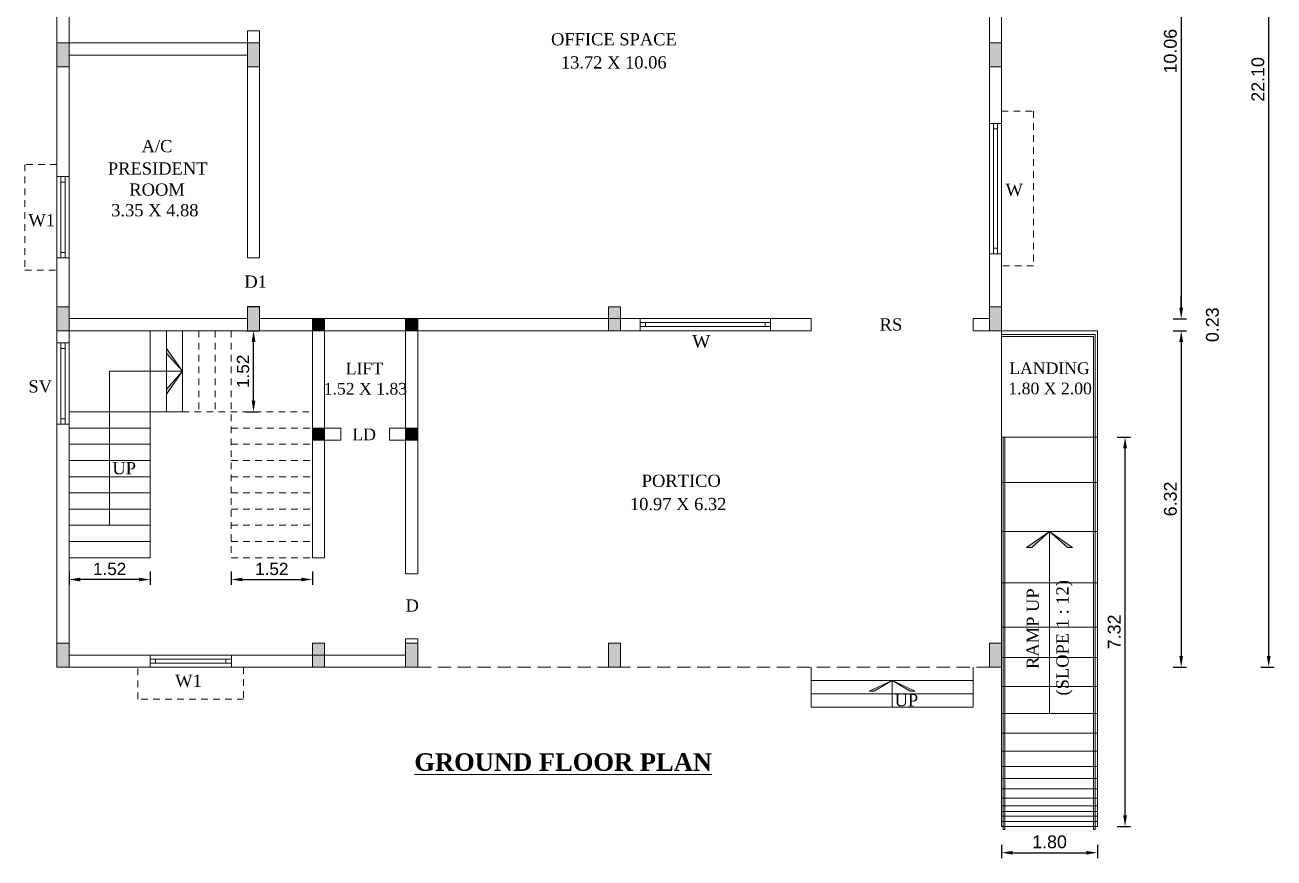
# Model space of a CAD drawing. Header units: metres. Extents: x -296 to -169, y -1394 to -1313.
# Drawn here: x -218.77 to -195.29, y -1365.36 to -1349.7 of the extents above; entities that cross this region are included whole.
import ezdxf

# ---------------------------------------------------------------- set-up
doc = ezdxf.new("R2010")
doc.units = ezdxf.units.M
doc.header["$MEASUREMENT"] = 0
doc.header["$PDMODE"] = 2
doc.linetypes.add('HIDDEN2', pattern=[0.1875, 0.125, -0.0625])
doc.styles.add('Arial', font='times.ttf', dxfattribs={"height": 9})
doc.styles.add('Arial-Bold', font='times.ttf')
doc.styles.add('CORPORATION', font='arial.ttf')
doc.dimstyles.new('BLG DIM-1', dxfattribs={"dimtxt": 0.23, "dimasz": 0.23, "dimexe": 0.1, "dimexo": 0.15, "dimgap": 0.08, "dimtad": 1, "dimzin": 0, "dimdsep": 46, "dimtxsty": 'Arial', "dimcen": 0.09, "dimclrd": 8, "dimclre": 8, "dimclrt": 7, "dimadec": 0, "dimazin": 0, "dimtfac": 1, "dimtofl": 0, "dimtmove": 2, "dimatfit": 3, "dimfxl": 0, "dimtolj": 1, "dimtzin": 0, "dimarcsym": 0})

# ---------------------------------------------------------------- blocks, each defined once
blk = doc.blocks.new('*D42')
at = {"color": 7, "lineweight": -2}
for p, q in [((-197.189, -1345.165), (-196.939, -1345.165)), ((-197.039, -1345.375), (-197.039, -1355.017)), ((-197.189, -1355.227), (-196.939, -1355.227))]:
    blk.add_line(p, q, dxfattribs=at)
at = {"color": 7, "lineweight": -3}
for points in [[(-197.074, -1345.375), (-197.004, -1345.375), (-197.039, -1345.165)], [(-197.074, -1355.017), (-197.004, -1355.017), (-197.039, -1355.227)]]:
    blk.add_solid(points, dxfattribs=at)
at = {"layer": 'Defpoints', "color": 0, "lineweight": -3}
for p in [(-200.643, -1345.165), (-200.643, -1355.227), (-197.039, -1355.227)]:
    blk.add_point(p, dxfattribs=at)
at = {"color": 7, "lineweight": 18, "insert": (-197.242, -1350.196), "char_height": 0.24, "attachment_point": 5, "rotation": 90, "style": 'CORPORATION'}
blk.add_mtext('\\A1;10.06', dxfattribs=at)
blk = doc.blocks.new('*D43')
at = {"color": 7, "lineweight": -2}
for p, q in [((-197.039, -1355.017), (-197.039, -1354.807)), ((-197.189, -1355.227), (-196.939, -1355.227)), ((-197.189, -1355.452), (-196.939, -1355.452)), ((-197.039, -1355.662), (-197.039, -1355.872))]:
    blk.add_line(p, q, dxfattribs=at)
at = {"color": 7, "lineweight": -3}
for points in [[(-197.074, -1355.017), (-197.004, -1355.017), (-197.039, -1355.227)], [(-197.074, -1355.662), (-197.004, -1355.662), (-197.039, -1355.452)]]:
    blk.add_solid(points, dxfattribs=at)
at = {"layer": 'Defpoints', "color": 0, "lineweight": -3}
for p in [(-200.643, -1355.227), (-200.643, -1355.452), (-197.039, -1355.452)]:
    blk.add_point(p, dxfattribs=at)
at = {"color": 7, "lineweight": 18, "insert": (-196.452, -1355.339), "char_height": 0.24, "attachment_point": 5, "rotation": 90, "style": 'CORPORATION'}
blk.add_mtext('\\A1;0.23', dxfattribs=at)
blk = doc.blocks.new('*D44')
at = {"color": 7, "lineweight": -2}
for p, q in [((-217.94, -1359.978), (-217.94, -1360.228)), ((-216.416, -1359.978), (-216.416, -1360.228)), ((-216.626, -1360.128), (-217.73, -1360.128))]:
    blk.add_line(p, q, dxfattribs=at)
at = {"color": 7, "lineweight": -3}
for points in [[(-217.73, -1360.093), (-217.73, -1360.163), (-217.94, -1360.128)], [(-216.626, -1360.093), (-216.626, -1360.163), (-216.416, -1360.128)]]:
    blk.add_solid(points, dxfattribs=at)
at = {"layer": 'Defpoints', "color": 0, "lineweight": -3}
for p in [(-217.94, -1359.719), (-216.416, -1359.719), (-217.94, -1360.128)]:
    blk.add_point(p, dxfattribs=at)
at = {"color": 7, "lineweight": 18, "insert": (-217.178, -1359.931), "char_height": 0.23, "attachment_point": 5, "style": 'CORPORATION'}
blk.add_mtext('\\A1;1.52', dxfattribs=at)
blk = doc.blocks.new('*D45')
at = {"color": 7, "lineweight": -2}
for p, q in [((-214.892, -1359.978), (-214.892, -1360.228)), ((-213.368, -1359.978), (-213.368, -1360.228)), ((-214.682, -1360.128), (-213.578, -1360.128))]:
    blk.add_line(p, q, dxfattribs=at)
at = {"color": 7, "lineweight": -3}
for points in [[(-214.682, -1360.093), (-214.682, -1360.163), (-214.892, -1360.128)], [(-213.578, -1360.093), (-213.578, -1360.163), (-213.368, -1360.128)]]:
    blk.add_solid(points, dxfattribs=at)
at = {"layer": 'Defpoints', "color": 0, "lineweight": -3}
for p in [(-214.892, -1359.719), (-213.368, -1359.719), (-213.368, -1360.128)]:
    blk.add_point(p, dxfattribs=at)
at = {"color": 7, "lineweight": 18, "insert": (-214.13, -1359.931), "char_height": 0.23, "attachment_point": 5, "style": 'CORPORATION'}
blk.add_mtext('\\A1;1.52', dxfattribs=at)
blk = doc.blocks.new('*D46')
at = {"color": 7, "lineweight": -2}
for p, q in [((-214.623, -1355.452), (-214.373, -1355.452)), ((-214.473, -1356.766), (-214.473, -1355.662)), ((-214.623, -1356.976), (-214.373, -1356.976))]:
    blk.add_line(p, q, dxfattribs=at)
at = {"color": 7, "lineweight": -3}
for points in [[(-214.508, -1355.662), (-214.438, -1355.662), (-214.473, -1355.452)], [(-214.508, -1356.766), (-214.438, -1356.766), (-214.473, -1356.976)]]:
    blk.add_solid(points, dxfattribs=at)
at = {"layer": 'Defpoints', "color": 0, "lineweight": -3}
for p in [(-214.892, -1355.452), (-214.473, -1355.452), (-214.892, -1356.976)]:
    blk.add_point(p, dxfattribs=at)
at = {"color": 7, "lineweight": 18, "insert": (-214.67, -1356.214), "char_height": 0.23, "attachment_point": 5, "rotation": 90, "style": 'CORPORATION'}
blk.add_mtext('\\A1;1.52', dxfattribs=at)
blk = doc.blocks.new('*D47')
at = {"color": 7, "lineweight": -2}
for p, q in [((-200.414, -1365.114), (-200.414, -1365.364)), ((-198.614, -1365.114), (-198.614, -1365.364)), ((-200.204, -1365.264), (-198.824, -1365.264))]:
    blk.add_line(p, q, dxfattribs=at)
at = {"color": 7, "lineweight": -3}
for points in [[(-200.204, -1365.229), (-200.204, -1365.299), (-200.414, -1365.264)], [(-198.824, -1365.229), (-198.824, -1365.299), (-198.614, -1365.264)]]:
    blk.add_solid(points, dxfattribs=at)
at = {"layer": 'Defpoints', "color": 0, "lineweight": -3}
for p in [(-200.414, -1364.772), (-198.614, -1364.772), (-198.614, -1365.264)]:
    blk.add_point(p, dxfattribs=at)
at = {"color": 7, "lineweight": 18, "insert": (-199.514, -1365.061), "char_height": 0.24, "attachment_point": 5, "style": 'CORPORATION'}
blk.add_mtext('\\A1;1.80', dxfattribs=at)
blk = doc.blocks.new('*D48')
at = {"color": 7, "lineweight": -2}
for p, q in [((-198.244, -1357.452), (-197.994, -1357.452)), ((-198.094, -1364.562), (-198.094, -1357.662)), ((-198.244, -1364.772), (-197.994, -1364.772))]:
    blk.add_line(p, q, dxfattribs=at)
at = {"color": 7, "lineweight": -3}
for points in [[(-198.129, -1357.662), (-198.059, -1357.662), (-198.094, -1357.452)], [(-198.129, -1364.562), (-198.059, -1364.562), (-198.094, -1364.772)]]:
    blk.add_solid(points, dxfattribs=at)
at = {"layer": 'Defpoints', "color": 0, "lineweight": -3}
for p in [(-198.614, -1357.452), (-198.094, -1357.452), (-198.614, -1364.772)]:
    blk.add_point(p, dxfattribs=at)
at = {"color": 7, "lineweight": 18, "insert": (-198.297, -1361.112), "char_height": 0.24, "attachment_point": 5, "rotation": 90, "style": 'CORPORATION'}
blk.add_mtext('\\A1;7.32', dxfattribs=at)
blk = doc.blocks.new('*D49')
at = {"color": 7, "lineweight": -2}
for p, q in [((-197.189, -1355.452), (-196.939, -1355.452)), ((-197.039, -1355.662), (-197.039, -1361.566)), ((-197.189, -1361.776), (-196.939, -1361.776))]:
    blk.add_line(p, q, dxfattribs=at)
at = {"color": 7, "lineweight": -3}
for points in [[(-197.074, -1355.662), (-197.004, -1355.662), (-197.039, -1355.452)], [(-197.074, -1361.566), (-197.004, -1361.566), (-197.039, -1361.776)]]:
    blk.add_solid(points, dxfattribs=at)
at = {"layer": 'Defpoints', "color": 0, "lineweight": -3}
for p in [(-200.681, -1355.452), (-200.681, -1361.776), (-197.039, -1361.776)]:
    blk.add_point(p, dxfattribs=at)
at = {"color": 7, "lineweight": 18, "insert": (-197.242, -1358.614), "char_height": 0.24, "attachment_point": 5, "rotation": 90, "style": 'CORPORATION'}
blk.add_mtext('\\A1;6.32', dxfattribs=at)
blk = doc.blocks.new('*D50')
at = {"color": 7, "lineweight": -2}
for p, q in [((-195.545, -1339.678), (-195.295, -1339.678)), ((-195.395, -1361.566), (-195.395, -1339.888)), ((-195.545, -1361.776), (-195.295, -1361.776))]:
    blk.add_line(p, q, dxfattribs=at)
at = {"color": 7, "lineweight": -3}
for points in [[(-195.43, -1339.888), (-195.36, -1339.888), (-195.395, -1339.678)], [(-195.43, -1361.566), (-195.36, -1361.566), (-195.395, -1361.776)]]:
    blk.add_solid(points, dxfattribs=at)
at = {"layer": 'Defpoints', "color": 0, "lineweight": -3}
for p in [(-200.643, -1339.678), (-195.395, -1339.678), (-200.643, -1361.776)]:
    blk.add_point(p, dxfattribs=at)
at = {"color": 7, "lineweight": 18, "insert": (-195.597, -1350.727), "char_height": 0.24, "attachment_point": 5, "rotation": 90, "style": 'CORPORATION'}
blk.add_mtext('\\A1;22.10', dxfattribs=at)

msp = doc.modelspace()

# ---------------------------------------------------------------- hatches: boundary and pattern name
at = {"linetype": 'ByBlock', "lineweight": 18}
h = msp.add_hatch(color=256, dxfattribs=at)
h.dxf.hatch_style = 1
h.paths.add_polyline_path([(-217.94, -1350.041), (-218.169, -1350.041), (-218.169, -1350.491), (-217.94, -1350.491)])
h = msp.add_hatch(color=256, dxfattribs=at)
h.dxf.hatch_style = 1
h.paths.add_polyline_path([(-214.359, -1350.041), (-214.587, -1350.041), (-214.587, -1350.491), (-214.359, -1350.491)])
h = msp.add_hatch(color=256, dxfattribs=at)
h.dxf.hatch_style = 1
h.paths.add_polyline_path([(-200.414, -1350.041), (-200.643, -1350.041), (-200.643, -1350.491), (-200.414, -1350.491)])
h = msp.add_hatch(color=256, dxfattribs=at)
h.dxf.hatch_style = 1
h.paths.add_polyline_path([(-217.94, -1355.002), (-218.169, -1355.002), (-218.169, -1355.452), (-217.94, -1355.452)])
h = msp.add_hatch(color=256, dxfattribs=at)
h.dxf.hatch_style = 1
h.paths.add_polyline_path([(-214.359, -1355.002), (-214.587, -1355.002), (-214.587, -1355.452), (-214.359, -1355.452)])
h = msp.add_hatch(color=256, dxfattribs=at)
h.dxf.hatch_style = 1
h.paths.add_polyline_path([(-207.577, -1355.002), (-207.805, -1355.002), (-207.805, -1355.452), (-207.577, -1355.452)])
h = msp.add_hatch(color=256, dxfattribs=at)
h.dxf.hatch_style = 1
h.paths.add_polyline_path([(-200.414, -1355.002), (-200.643, -1355.002), (-200.643, -1355.452), (-200.414, -1355.452)])
h = msp.add_hatch(color=256, dxfattribs=at)
h.dxf.hatch_style = 1
h.paths.add_polyline_path([(-213.139, -1355.223), (-213.368, -1355.223), (-213.368, -1355.452), (-213.139, -1355.452)])
h = msp.add_hatch(color=256, dxfattribs=at)
h.dxf.hatch_style = 1
h.paths.add_polyline_path([(-211.387, -1355.223), (-211.615, -1355.223), (-211.615, -1355.452), (-211.387, -1355.452)])
h = msp.add_hatch(color=256, dxfattribs=at)
h.dxf.hatch_style = 1
h.paths.add_polyline_path([(-216.111, -1355.783), (-216.111, -1355.878), (-215.806, -1356.214)])
h = msp.add_hatch(color=256, dxfattribs=at)
h.dxf.hatch_style = 1
h.paths.add_polyline_path([(-215.806, -1356.214), (-216.111, -1356.549), (-216.111, -1356.644)])
h = msp.add_hatch(color=256, dxfattribs=at)
h.dxf.hatch_style = 1
h.paths.add_polyline_path([(-213.139, -1357.28), (-213.368, -1357.28), (-213.368, -1357.509), (-213.139, -1357.509)])
h = msp.add_hatch(color=256, dxfattribs=at)
h.dxf.hatch_style = 1
h.paths.add_polyline_path([(-211.387, -1357.28), (-211.615, -1357.28), (-211.615, -1357.509), (-211.387, -1357.509)])
h = msp.add_hatch(color=256, dxfattribs=at)
h.dxf.hatch_style = 1
h.paths.add_polyline_path([(-199.945, -1359.528), (-199.849, -1359.528), (-199.514, -1359.224)])
h = msp.add_hatch(color=256, dxfattribs=at)
h.dxf.hatch_style = 1
h.paths.add_polyline_path([(-199.514, -1359.224), (-199.179, -1359.528), (-199.083, -1359.528)])
h = msp.add_hatch(color=256, dxfattribs=at)
h.dxf.hatch_style = 1
h.paths.add_polyline_path([(-217.94, -1361.326), (-218.169, -1361.326), (-218.169, -1361.776), (-217.94, -1361.776)])
h = msp.add_hatch(color=256, dxfattribs=at)
h.dxf.hatch_style = 1
h.paths.add_polyline_path([(-213.139, -1361.326), (-213.368, -1361.326), (-213.368, -1361.776), (-213.139, -1361.776)])
h = msp.add_hatch(color=256, dxfattribs=at)
h.dxf.hatch_style = 1
h.paths.add_polyline_path([(-211.387, -1361.326), (-211.615, -1361.326), (-211.615, -1361.776), (-211.387, -1361.776)])
h = msp.add_hatch(color=256, dxfattribs=at)
h.dxf.hatch_style = 1
h.paths.add_polyline_path([(-207.577, -1361.326), (-207.805, -1361.326), (-207.805, -1361.776), (-207.577, -1361.776)])
h = msp.add_hatch(color=256, dxfattribs=at)
h.dxf.hatch_style = 1
h.paths.add_polyline_path([(-200.414, -1361.326), (-200.643, -1361.326), (-200.643, -1361.776), (-200.414, -1361.776)])
h = msp.add_hatch(color=256, dxfattribs=at)
h.dxf.hatch_style = 1
h.paths.add_polyline_path([(-202.807, -1362.226), (-202.471, -1362.026), (-202.902, -1362.226)])
h = msp.add_hatch(color=256, dxfattribs=at)
h.dxf.hatch_style = 1
h.paths.add_polyline_path([(-202.471, -1362.026), (-202.136, -1362.226), (-202.041, -1362.226)])

# ---------------------------------------------------------------- linework, layer by layer
for p, q in [((-200.643, -1351.555), (-200.414, -1351.555)), ((-200.566, -1351.656), (-200.49, -1351.656)), ((-217.94, -1352.555), (-218.169, -1352.555)), ((-218.016, -1352.657), (-218.092, -1352.657)), ((-200.566, -1353.902), (-200.49, -1353.902)), ((-217.94, -1354.084), (-218.169, -1354.084)), ((-218.016, -1353.983), (-218.092, -1353.983)), ((-200.643, -1354.004), (-200.414, -1354.004)), ((-207.207, -1355.223), (-207.207, -1355.452)), ((-207.105, -1355.299), (-207.105, -1355.375)), ((-204.859, -1355.299), (-204.859, -1355.375)), ((-204.757, -1355.223), (-204.757, -1355.452)), ((-213.368, -1359.719), (-213.368, -1355.452)), ((-213.139, -1357.28), (-213.139, -1355.452)), ((-211.615, -1357.28), (-211.615, -1355.452)), ((-211.387, -1360.023), (-211.387, -1355.452)), ((-200.414, -1355.452), (-200.414, -1361.776)), ((-200.414, -1355.452), (-198.614, -1355.452)), ((-198.657, -1355.521), (-200.414, -1355.521)), ((-198.69, -1355.56), (-200.414, -1355.56)), ((-198.69, -1355.56), (-198.69, -1364.828)), ((-198.657, -1355.521), (-198.657, -1364.828)), ((-198.614, -1355.452), (-198.614, -1364.772)), ((-217.94, -1355.682), (-218.169, -1355.682)), ((-218.016, -1355.783), (-218.092, -1355.783)), ((-216.111, -1355.878), (-216.111, -1355.783)), ((-216.111, -1355.783), (-215.806, -1356.214)), ((-215.806, -1356.214), (-216.111, -1355.878)), ((-215.806, -1356.214), (-217.178, -1356.214)), ((-217.178, -1356.214), (-217.178, -1359.109)), ((-215.806, -1356.214), (-216.111, -1356.549)), ((-216.111, -1356.644), (-215.806, -1356.214)), ((-216.111, -1356.549), (-216.111, -1356.644)), ((-217.94, -1357.211), (-218.169, -1357.211)), ((-218.016, -1357.109), (-218.092, -1357.109)), ((-212.835, -1357.28), (-212.835, -1357.509)), ((-211.92, -1357.28), (-211.92, -1357.509)), ((-198.614, -1357.452), (-200.414, -1357.452)), ((-200.383, -1357.452), (-200.383, -1364.828)), ((-200.351, -1357.452), (-200.351, -1364.828)), ((-213.139, -1359.719), (-213.139, -1357.509)), ((-211.615, -1360.023), (-211.615, -1357.509)), ((-198.614, -1358.304), (-200.414, -1358.304)), ((-198.614, -1359.224), (-200.414, -1359.224)), ((-199.945, -1359.528), (-199.514, -1359.224)), ((-199.514, -1359.224), (-199.849, -1359.528)), ((-199.514, -1359.224), (-199.514, -1362.647)), ((-199.514, -1359.224), (-199.179, -1359.528)), ((-199.083, -1359.528), (-199.514, -1359.224)), ((-199.849, -1359.528), (-199.945, -1359.528)), ((-199.179, -1359.528), (-199.083, -1359.528)), ((-213.368, -1359.719), (-213.139, -1359.719)), ((-211.615, -1360.023), (-211.387, -1360.023)), ((-198.614, -1360.19), (-200.414, -1360.19)), ((-198.614, -1361.021), (-200.414, -1361.021)), ((-211.615, -1361.548), (-211.615, -1361.243)), ((-211.615, -1361.243), (-211.387, -1361.243)), ((-211.387, -1361.776), (-211.387, -1361.243)), ((-216.419, -1361.548), (-216.419, -1361.776)), ((-216.317, -1361.624), (-216.317, -1361.7)), ((-214.991, -1361.624), (-214.991, -1361.7)), ((-214.889, -1361.548), (-214.889, -1361.776)), ((-198.614, -1361.596), (-200.414, -1361.596)), ((-203.995, -1361.776), (-203.995, -1362.526)), ((-200.947, -1361.776), (-200.947, -1362.526)), ((-200.414, -1361.782), (-200.414, -1364.772)), ((-203.995, -1362.026), (-200.947, -1362.026)), ((-202.902, -1362.226), (-202.471, -1362.026)), ((-202.471, -1362.026), (-202.807, -1362.226)), ((-202.471, -1362.026), (-202.471, -1362.526)), ((-202.471, -1362.026), (-202.136, -1362.226)), ((-202.041, -1362.226), (-202.471, -1362.026)), ((-198.614, -1362.142), (-200.414, -1362.142)), ((-203.995, -1362.276), (-200.947, -1362.276)), ((-202.807, -1362.226), (-202.902, -1362.226)), ((-202.136, -1362.226), (-202.041, -1362.226)), ((-203.995, -1362.526), (-200.947, -1362.526)), ((-198.614, -1362.647), (-200.414, -1362.647)), ((-198.614, -1363.016), (-200.414, -1363.016)), ((-198.614, -1363.357), (-200.414, -1363.357)), ((-198.614, -1363.645), (-200.414, -1363.645)), ((-198.614, -1363.871), (-200.414, -1363.871)), ((-198.614, -1364.066), (-200.414, -1364.066)), ((-198.614, -1364.239), (-200.414, -1364.239)), ((-198.614, -1364.383), (-200.414, -1364.383)), ((-198.614, -1364.487), (-200.414, -1364.487)), ((-198.614, -1364.579), (-200.414, -1364.579)), ((-198.614, -1364.677), (-200.414, -1364.677)), ((-198.614, -1364.772), (-200.414, -1364.772)), ((-200.351, -1364.828), (-200.383, -1364.828)), ((-198.657, -1364.828), (-198.69, -1364.828))]:
    msp.add_line(p, q, dxfattribs=at)
at = {"linetype": 'ByBlock', "lineweight": 18, "ltscale": 3}
for p, q in [((-200.566, -1351.555), (-200.566, -1354.004)), ((-200.49, -1351.555), (-200.49, -1354.004)), ((-218.092, -1352.555), (-218.092, -1354.084)), ((-218.016, -1352.555), (-218.016, -1354.084)), ((-204.757, -1355.299), (-207.207, -1355.299)), ((-204.757, -1355.375), (-207.207, -1355.375)), ((-218.092, -1355.682), (-218.092, -1357.211)), ((-218.016, -1355.682), (-218.016, -1357.211)), ((-214.889, -1361.624), (-216.419, -1361.624)), ((-214.889, -1361.7), (-216.419, -1361.7))]:
    msp.add_line(p, q, dxfattribs=at)
at = {"linetype": 'HIDDEN2', "lineweight": 18, "ltscale": 2}
msp.add_line((-211.387, -1361.776), (-200.414, -1361.776), dxfattribs=at)
at = {"linetype": 'ByBlock', "lineweight": 18}
for points in [[(-218.169, -1339.678), (-218.169, -1361.776)], [(-200.414, -1339.678), (-200.414, -1355.452)], [(-217.94, -1345.165), (-217.94, -1350.041)], [(-200.643, -1345.165), (-200.643, -1355.223)], [(-214.587, -1349.813), (-214.587, -1350.041)], [(-214.587, -1349.813), (-214.359, -1349.813)], [(-214.359, -1349.813), (-214.359, -1354.084)], [(-217.94, -1350.041), (-218.169, -1350.041), (-218.169, -1350.491), (-217.94, -1350.491), (-217.94, -1350.041)], [(-217.94, -1350.041), (-214.587, -1350.041)], [(-214.359, -1350.041), (-214.587, -1350.041), (-214.587, -1350.491), (-214.359, -1350.491), (-214.359, -1350.041)], [(-200.414, -1350.041), (-200.643, -1350.041), (-200.643, -1350.491), (-200.414, -1350.491), (-200.414, -1350.041)], [(-217.94, -1350.27), (-217.94, -1355.223)], [(-217.94, -1350.27), (-214.587, -1350.27)], [(-214.587, -1350.27), (-214.587, -1354.084)], [(-214.587, -1354.084), (-214.359, -1354.084)], [(-217.94, -1355.002), (-218.169, -1355.002), (-218.169, -1355.452), (-217.94, -1355.452), (-217.94, -1355.002)], [(-214.587, -1354.994), (-214.587, -1355.223)], [(-214.587, -1354.994), (-214.359, -1354.994)], [(-214.359, -1355.002), (-214.587, -1355.002), (-214.587, -1355.452), (-214.359, -1355.452), (-214.359, -1355.002)], [(-214.359, -1354.994), (-214.359, -1355.223)], [(-207.577, -1355.002), (-207.805, -1355.002), (-207.805, -1355.452), (-207.577, -1355.452), (-207.577, -1355.002)], [(-200.414, -1355.002), (-200.643, -1355.002), (-200.643, -1355.452), (-200.414, -1355.452), (-200.414, -1355.002)], [(-217.94, -1355.223), (-214.587, -1355.223)], [(-214.359, -1355.223), (-203.995, -1355.223)], [(-213.139, -1355.223), (-213.368, -1355.223), (-213.368, -1355.452), (-213.139, -1355.452), (-213.139, -1355.223)], [(-211.387, -1355.223), (-211.615, -1355.223), (-211.615, -1355.452), (-211.387, -1355.452), (-211.387, -1355.223)], [(-203.995, -1355.223), (-203.995, -1355.452)], [(-200.947, -1355.223), (-200.947, -1355.452)], [(-200.947, -1355.223), (-200.643, -1355.223)], [(-217.94, -1355.452), (-217.94, -1361.548)], [(-217.94, -1355.452), (-213.368, -1355.452)], [(-216.416, -1355.452), (-216.416, -1359.719)], [(-216.111, -1355.452), (-216.111, -1356.976)], [(-215.806, -1355.452), (-215.806, -1356.976)], [(-213.139, -1355.452), (-211.615, -1355.452)], [(-211.387, -1355.452), (-203.995, -1355.452)], [(-200.947, -1355.452), (-200.414, -1355.452)], [(-217.94, -1356.976), (-215.806, -1356.976)], [(-217.94, -1357.28), (-216.416, -1357.28)], [(-213.139, -1357.28), (-213.368, -1357.28), (-213.368, -1357.509), (-213.139, -1357.509), (-213.139, -1357.28)], [(-213.139, -1357.28), (-212.835, -1357.28)], [(-211.92, -1357.28), (-211.615, -1357.28)], [(-211.387, -1357.28), (-211.615, -1357.28), (-211.615, -1357.509), (-211.387, -1357.509), (-211.387, -1357.28)], [(-217.94, -1357.585), (-216.416, -1357.585)], [(-213.139, -1357.509), (-212.835, -1357.509)], [(-211.92, -1357.509), (-211.615, -1357.509)], [(-217.94, -1357.89), (-216.416, -1357.89)], [(-217.94, -1358.195), (-216.416, -1358.195)], [(-217.94, -1358.5), (-216.416, -1358.5)], [(-217.94, -1358.804), (-216.416, -1358.804)], [(-217.94, -1359.109), (-216.416, -1359.109)], [(-217.94, -1359.414), (-216.416, -1359.414)], [(-217.94, -1359.719), (-216.416, -1359.719)], [(-217.94, -1361.326), (-218.169, -1361.326), (-218.169, -1361.776), (-217.94, -1361.776), (-217.94, -1361.326)], [(-213.139, -1361.326), (-213.368, -1361.326), (-213.368, -1361.776), (-213.139, -1361.776), (-213.139, -1361.326)], [(-211.387, -1361.326), (-211.615, -1361.326), (-211.615, -1361.776), (-211.387, -1361.776), (-211.387, -1361.326)], [(-207.577, -1361.326), (-207.805, -1361.326), (-207.805, -1361.776), (-207.577, -1361.776), (-207.577, -1361.326)], [(-200.414, -1361.326), (-200.643, -1361.326), (-200.643, -1361.776), (-200.414, -1361.776), (-200.414, -1361.326)], [(-217.94, -1361.548), (-211.615, -1361.548)], [(-218.169, -1361.776), (-211.387, -1361.776)]]:
    msp.add_lwpolyline(points, dxfattribs=at)
at = {"linetype": 'HIDDEN2', "lineweight": 18}
for points in [[(-200.414, -1351.325), (-199.814, -1351.325), (-199.814, -1354.234), (-200.414, -1354.234)], [(-218.169, -1352.325), (-218.769, -1352.325), (-218.769, -1354.314), (-218.169, -1354.314)], [(-215.502, -1355.452), (-215.502, -1356.976)], [(-215.197, -1355.452), (-215.197, -1356.976)], [(-214.892, -1355.452), (-214.892, -1359.719)], [(-215.806, -1356.976), (-213.368, -1356.976)], [(-214.892, -1357.28), (-213.368, -1357.28)], [(-214.892, -1357.585), (-213.368, -1357.585)], [(-214.892, -1357.89), (-213.368, -1357.89)], [(-214.892, -1358.195), (-213.368, -1358.195)], [(-214.892, -1358.5), (-213.368, -1358.5)], [(-214.892, -1358.804), (-213.368, -1358.804)], [(-214.892, -1359.109), (-213.368, -1359.109)], [(-214.892, -1359.414), (-213.368, -1359.414)], [(-214.892, -1359.719), (-213.368, -1359.719)], [(-214.659, -1361.776), (-214.659, -1362.376), (-216.649, -1362.376), (-216.649, -1361.776)]]:
    msp.add_lwpolyline(points, dxfattribs=at)

# ---------------------------------------------------------------- texts
at = {"linetype": 'ByBlock', "lineweight": 18, "style": 'Arial-Bold'}
for s, height, p in [('OFFICE SPACE', 0.23, (-208.883, -1350.087)), ('13.72 X 10.06', 0.23, (-208.697, -1350.522)), ('A/C', 0.23, (-216.577, -1352.096)), ('PRESIDENT', 0.23, (-217.211, -1352.517)), ('ROOM', 0.23, (-216.808, -1352.913)), ('W', 0.23, (-200.341, -1352.917)), ('W1', 0.23, (-218.705, -1353.487)), ('3.35 X 4.88', 0.23, (-217.148, -1353.301)), ('D1', 0.23, (-214.646, -1354.643)), ('RS', 0.23, (-202.706, -1355.448)), ('W', 0.24, (-206.23, -1355.771)), ('LIFT', 0.22, (-212.739, -1356.271)), ('LANDING', 0.22, (-200.271, -1356.266)), ('SV', 0.23, (-218.705, -1356.613)), ('1.52 X 1.83', 0.22, (-213.156, -1356.652)), ('1.80 X 2.00', 0.22, (-200.287, -1356.647)), ('LD', 0.22, (-212.616, -1357.511)), ('UP', 0.23, (-217.126, -1358.15)), ('PORTICO', 0.23, (-207.178, -1358.387)), ('10.97 X 6.32', 0.23, (-207.4, -1358.824)), ('D', 0.23, (-211.617, -1360.732)), ('W1', 0.23, (-215.947, -1362.147)), ('UP', 0.23, (-202.426, -1362.512))]:
    msp.add_text(s, height=height, dxfattribs=at).set_placement(p)
for s, p in [('(SLOPE 1 : 12)', (-199.156, -1362.309)), ('RAMP UP', (-199.715, -1361.81))]:
    msp.add_text(s, height=0.23, rotation=90, dxfattribs=at).set_placement(p)
at = {"lineweight": 18, "insert": (-211.451, -1363.395), "char_height": 0.33, "width": 8.30931, "attachment_point": 1, "style": 'Arial-Bold'}
msp.add_mtext('\\A1;{\\fTimes New Roman|b1|i0|c0|p18;\\LGROUND FLOOR PLAN}', dxfattribs=at)

# ---------------------------------------------------------------- dimensions: what is measured, and where the dimension line sits
at = {"color": 3, "lineweight": 18}
for base, p1, p2, override, picture, middle in [((-195.395, -1339.678), (-200.643, -1361.776), (-200.643, -1339.678), {"dimtxt": 0.24, "dimasz": 0.21, "dimtxsty": 'CORPORATION', "dimclrd": 7, "dimclre": 7}, '*D50', (-195.597, -1350.727)), ((-197.039, -1355.227), (-200.643, -1345.165), (-200.643, -1355.227), {"dimtxt": 0.24, "dimasz": 0.21, "dimtxsty": 'CORPORATION', "dimclrd": 7, "dimclre": 7}, '*D42', (-197.242, -1350.196)), ((-197.039459941, -1355.451535323), (-200.642561194, -1355.226535323), (-200.642561194, -1355.451535323), {"dimtxt": 0.24, "dimasz": 0.21, "dimtxsty": 'CORPORATION', "dimclrd": 7, "dimclre": 7}, '*D43', (-196.451601823, -1355.339035323)), ((-214.473, -1355.452), (-214.892, -1356.976), (-214.892, -1355.452), {"dimasz": 0.21, "dimtxsty": 'CORPORATION', "dimclrd": 7, "dimclre": 7}, '*D46', (-214.67, -1356.214)), ((-197.039, -1361.776), (-200.681, -1355.452), (-200.681, -1361.776), {"dimtxt": 0.24, "dimasz": 0.21, "dimtxsty": 'CORPORATION', "dimclrd": 7, "dimclre": 7}, '*D49', (-197.242, -1358.614)), ((-198.094, -1357.452), (-198.614, -1364.772), (-198.614, -1357.452), {"dimtxt": 0.24, "dimasz": 0.21, "dimtxsty": 'CORPORATION', "dimclrd": 7, "dimclre": 7}, '*D48', (-198.297, -1361.112))]:
    dim = msp.add_linear_dim(base=base, p1=p1, p2=p2, angle=90, dimstyle='BLG DIM-1', override=override, dxfattribs=at)
    dim.commit()
    dim.dimension.update_dxf_attribs({"geometry": picture, "text_midpoint": middle})
for base, p1, p2, override, picture, middle in [((-217.94, -1360.128), (-216.416, -1359.719), (-217.94, -1359.719), {"dimasz": 0.21, "dimtxsty": 'CORPORATION', "dimclrd": 7, "dimclre": 7}, '*D44', (-217.178, -1359.931)), ((-213.368, -1360.128), (-214.892, -1359.719), (-213.368, -1359.719), {"dimasz": 0.21, "dimtxsty": 'CORPORATION', "dimclrd": 7, "dimclre": 7}, '*D45', (-214.13, -1359.931)), ((-198.614, -1365.264), (-200.414, -1364.772), (-198.614, -1364.772), {"dimtxt": 0.24, "dimasz": 0.21, "dimtxsty": 'CORPORATION', "dimclrd": 7, "dimclre": 7}, '*D47', (-199.514, -1365.061))]:
    dim = msp.add_linear_dim(base=base, p1=p1, p2=p2, dimstyle='BLG DIM-1', override=override, dxfattribs=at)
    dim.commit()
    dim.dimension.update_dxf_attribs({"geometry": picture, "text_midpoint": middle})

doc.saveas('drawing.dxf')
